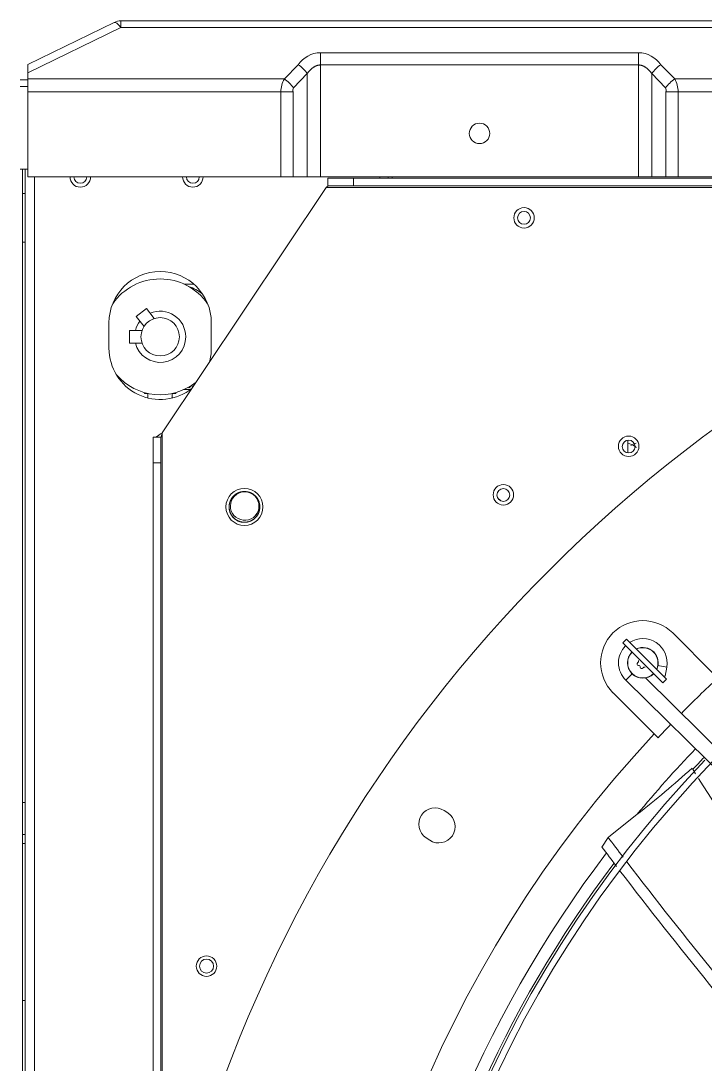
# Model space of a CAD drawing. Header units: millimetres. Extents: x 113490 to 142599, y -20467 to 115.
# Drawn here: x 125935.6 to 126203, y -10092.3 to -9684.5 of the extents above; entities that cross this region are included whole.
import ezdxf

# ---------------------------------------------------------------- set-up
doc = ezdxf.new("R2010")
doc.units = ezdxf.units.MM
doc.layers.add('DV3_0', color=7, linetype='Continuous')

msp = doc.modelspace()

# ---------------------------------------------------------------- linework, layer by layer
at = {"layer": 'DV3_0', "color": 7, "linetype": 'Continuous', "lineweight": 15}
for p, q in [((125938.24, -9701.49), (125972, -9685.09)), ((125974.62, -9684.49), (127089.86, -9684.49)), ((125938.24, -9704.81), (125938.24, -9701.49)), ((125938.24, -9707.21), (125938.24, -9704.81)), ((125935.24, -9707.49), (125938.24, -9707.49)), ((125938.24, -9712.24), (125938.24, -9707.21)), ((125938.24, -9745.49), (125938.24, -9712.24)), ((125935.24, -9742.49), (125938.24, -9742.49)), ((125936.24, -11906.49), (125936.24, -9742.49)), ((125937.24, -11906.49), (125937.24, -9742.49)), ((126037.22, -9745.49), (125938.24, -9745.49)), ((126041.99, -9745.49), (126037.22, -9745.49)), ((126041.99, -9745.49), (126047.51, -9745.49)), ((126052.68, -9745.49), (126047.51, -9745.49)), ((126052.68, -9745.49), (126177, -9745.49)), ((126055.58, -9748.99), (126055.58, -9745.99)), ((126055.58, -9745.99), (126065.58, -9745.99)), ((126065.58, -9745.99), (126998.9, -9745.99)), ((126065.58, -9745.99), (126065.58, -9748.99)), ((126080.64, -9745.99), (126080.64, -9745.49)), ((126182.16, -9745.49), (126177, -9745.49)), ((126182.16, -9745.49), (126187.69, -9745.49)), ((126192.46, -9745.49), (126187.69, -9745.49)), ((126277.22, -9745.49), (126192.46, -9745.49)), ((126054.84, -9749.59), (125990.84, -9845.59)), ((126055.58, -9749.17), (126055.58, -9748.99)), ((126065.58, -9748.99), (126055.58, -9748.99)), ((126065.58, -9748.99), (126998.9, -9748.99)), ((125937.24, -9751.98), (125936.24, -9751.98)), ((125937.24, -9770.98), (125936.24, -9770.98)), ((126003.08, -9787.36), (125999.3, -9787.36)), ((125980.67, -9800.04), (125984.62, -9796.98)), ((125987.64, -9800.87), (125984.62, -9796.98)), ((125970, -9812.49), (125970, -9802.49)), ((125980.67, -9800.04), (125983.69, -9803.93)), ((126010, -9802.49), (126010, -9812.49)), ((125978, -9810.49), (125978, -9805.49)), ((125982.92, -9805.49), (125978, -9805.49)), ((125978, -9810.49), (125982.92, -9810.49)), ((126001.05, -9827.74), (126001.3, -9827.98)), ((126002.3, -9826.98), (126001.3, -9827.98)), ((126002.29, -9826.99), (126002.86, -9827.56)), ((125983.84, -9829.77), (125983.84, -9830.12)), ((125985.26, -9830.12), (125983.84, -9830.12)), ((125985.24, -9830.12), (125985.24, -9831.92)), ((125996.16, -9830.12), (125994.73, -9830.12)), ((125994.76, -9831.92), (125994.76, -9830.12)), ((125996.16, -9830.12), (125996.16, -9829.77)), ((125999.3, -9828.62), (126001.82, -9828.62)), ((125987.24, -9847.26), (125990.24, -9847.26)), ((125987.24, -9857.26), (125987.24, -9847.26)), ((125990.24, -9847.26), (125990.41, -9847.26)), ((125990.24, -9847.26), (125990.24, -9857.26)), ((125990.84, -9845.59), (125990.41, -9847.26)), ((126172.85, -9853.37), (126172.85, -9848.41)), ((125990.24, -9857.26), (125987.24, -9857.26)), ((125987.24, -11847.85), (125987.24, -9857.26)), ((125990.24, -11847.85), (125990.24, -9857.26)), ((126206.46, -9939.88), (126190.35, -9923.77)), ((126172.32, -9926.24), (126170.91, -9927.66)), ((126186.46, -9943.22), (126170.91, -9927.66)), ((126172.32, -9926.24), (126187.88, -9941.8)), ((126187.4, -9940.7), (126188.04, -9937.09)), ((126172.01, -9942.2), (126514.44, -10279.87)), ((126518, -10274.95), (126179.7, -9941.35)), ((126182.72, -9939.88), (126183.21, -9939.96)), ((126186.46, -9943.22), (126187.88, -9941.8)), ((126186.64, -9940.57), (126187.4, -9940.7)), ((126167.02, -9947.1), (126183.13, -9963.22)), ((126183.13, -9963.22), (126184.62, -9964.71)), ((125936.24, -9989.98), (125937.24, -9989.98)), ((126102.47, -9994.13), (126101.06, -9993.19)), ((126176.39, -9994.73), (126166.04, -10002.89)), ((125937.24, -10002.48), (125936.24, -10002.48)), ((126166.04, -10002.89), (126165.11, -10003.65)), ((126093.95, -10003.83), (126095.36, -10004.78)), ((126165.11, -10003.65), (126162.66, -10007.43)), ((125937.24, -10067.48), (125936.24, -10067.48))]:
    msp.add_line(p, q, dxfattribs=at)
at = {"layer": 'DV3_0', "color": 7, "linetype": 'Continuous', "lineweight": 20}
for p, q in [((125974.62, -9687.14), (125974.62, -9684.49)), ((125938.24, -9704.81), (125974.62, -9687.14)), ((125974.62, -9687.14), (127089.86, -9687.14)), ((126177, -9696.95), (126052.68, -9696.95)), ((126052.68, -9701.73), (126052.68, -9696.95)), ((126177, -9701.73), (126177, -9696.95)), ((126043.93, -9701.62), (126038.55, -9707.21)), ((126052.68, -9701.73), (126052.68, -9745.49)), ((126177, -9701.73), (126052.68, -9701.73)), ((126177, -9701.73), (126177, -9745.49)), ((126191.13, -9707.21), (126185.74, -9701.62)), ((126047.51, -9705.11), (126042.13, -9710.7)), ((126047.51, -9705.11), (126047.51, -9745.49)), ((126182.16, -9705.11), (126182.16, -9745.49)), ((126187.55, -9710.7), (126182.16, -9705.11)), ((126038.55, -9707.21), (125938.24, -9707.21)), ((126278.55, -9707.21), (126191.13, -9707.21)), ((125935.24, -9710.09), (125938.24, -9710.09)), ((126037.22, -9712.24), (125938.24, -9712.24)), ((126041.99, -9712.24), (126037.22, -9712.24)), ((126037.22, -9712.24), (126037.22, -9745.49)), ((126041.99, -9712.24), (126041.99, -9745.49)), ((126187.69, -9712.24), (126192.46, -9712.24)), ((126187.69, -9745.49), (126187.69, -9712.24)), ((126277.22, -9712.24), (126192.46, -9712.24)), ((126192.46, -9745.49), (126192.46, -9712.24)), ((125940.84, -11903.49), (125940.84, -9745.49)), ((126075.84, -9745.99), (126075.84, -9745.49)), ((126079.16, -9745.99), (126079.16, -9745.49)), ((126054.84, -9749.59), (127009.64, -9749.59)), ((125990.84, -11862.07), (125990.84, -9845.59)), ((126184.59, -9936.48), (126188.04, -9937.09)), ((126174.47, -9939.71), (126172.01, -9942.2)), ((125937.24, -10006.08), (125936.24, -10006.08))]:
    msp.add_line(p, q, dxfattribs=at)
at = {"layer": 'DV3_0', "color": 7, "linetype": 'Continuous', "lineweight": 15}
for centre, radius in [((126114.84, -9728.49), 4), ((126132.24, -9761.49), 4), ((126132.25, -9761.49), 2.5), ((125990, -9807.99), 7.5), ((126173.14, -9850.79), 4), ((126173.14, -9850.89), 2.5), ((126022.95, -9874.49), 7.25), ((126124.16, -9869.74), 4), ((126124.16, -9869.84), 2.5), ((126008.13, -10053.99), 4), ((126008.15, -10053.99), 2.75)]:
    msp.add_circle(centre, radius, dxfattribs=at)
for centre, radius, start, end in [((125974.62, -9690.49), 6, 90, 115.9065), ((125958.79, -9745.49), 4, 180, 0), ((125958.79, -9745.49), 2.5, 180, 0), ((126002.79, -9745.49), 4, 180, 0), ((126002.79, -9745.49), 2.5, 180, 0), ((126058.12, -9754.47), 5.88, 115.5827, 123.9244), ((126532.24, -10288.99), 551.5, 105.4775, 164.5225), ((125990, -9802.49), 20, 0, 180), ((125990, -9807.99), 22.63, 34.8782, 145.1104), ((125990, -9807.99), 10, 0, 113.3134), ((125990, -9807.99), 10, 142.2684, 165.5225), ((125990, -9807.99), 10, 194.4775, 0), ((125990, -9812.49), 20, 180, 308.6858), ((125990, -9812.49), 20, 343.934, 0), ((125990, -9807.99), 22.63, 220.5417, 308.6028), ((126000.56, -9863.19), 20.1, 118.9231, 127.6082), ((126022.95, -9874.49), 6, 64.8963, 82.5227), ((126178.68, -9935.44), 16.5, 45, 225), ((126178.68, -9935.44), 9.5, 350, 122.8178), ((126178.68, -9935.44), 9.5, 135, 225.4011), ((126178.68, -9935.44), 6, 334.4712, 115.5288), ((126178.68, -9935.44), 5.91, 334.7712, 115.2288), ((126178.68, -9935.44), 6, 135, 315), ((126178.68, -9935.44), 5.91, 135, 315), ((126177.01, -9935.88), 0.6, 118.8618, 271.1382), ((126176.43, -9934.83), 0.6, 298.8788, 31.1212), ((126177.04, -9937.08), 0.6, 358.8788, 91.1212), ((126178.24, -9937.11), 0.6, 178.8617, 331.1383), ((126179.29, -9937.69), 0.6, 58.8788, 151.1212), ((126532.24, -10288.99), 475.39, 133.011, 135.4011), ((126532.24, -10288.99), 475.39, 136.1242, 136.989), ((126532.24, -10288.99), 477.5, 136.9802, 223.0198), ((126532.24, -10288.99), 456, 136.2282, 225.3442), ((126532.24, -10288.99), 453.5, 135.9912, 225.5589), ((126532.24, -10288.99), 457, 136.1594, 136.9627), ((125924.76, -9674.29), 407.44, 308.1421, 312.0989), ((126937.63, -9514.4), 872.25, 211.99842, 212.16586), ((126937.63, -9514.4), 872.25, 212.31442, 219.52465), ((126097.5, -9998.51), 6.4, 56.25, 236.25), ((126098.92, -9999.45), 6.4, 236.25, 56.25), ((127632.25, -8898.73), 1840.9, 217.03202, 217.32877), ((127696.48, -8843.21), 1921.39, 217.15391, 217.44204), ((126532.24, -10288.99), 457, 142.9934, 169.7123), ((127696.48, -8843.21), 1921.39, 217.51308, 220.85897), ((127632.25, -8898.73), 1840.9, 217.39011, 220.92007), ((126532.24, -10288.99), 346, 136.506, 225.3203), ((126532.24, -10288.99), 343.5, 135.6595, 225.6229)]:
    msp.add_arc(centre, radius, start, end, dxfattribs=at)
at = {"layer": 'DV3_0', "color": 7, "linetype": 'Continuous', "lineweight": 20}
for centre, radius, start, end in [((126052.93, -9707.93), 10.99, 91.315, 144.9259), ((126176.75, -9707.93), 10.99, 35.0742, 88.685), ((126046.55, -9712.01), 9.33, 149.0304, 181.427), ((126183.13, -9712.01), 9.33, 358.5724, 30.9701), ((126043.78, -9711.63), 1.89, 150.7542, 199.0007), ((126185.9, -9711.63), 1.89, 340.9987, 29.2464), ((126532.24, -10288.99), 461.75, 136.1456, 140.4114), ((126532.24, -10288.99), 461.75, 142.7915, 173.1384)]:
    msp.add_arc(centre, radius, start, end, dxfattribs=at)
for centre, major_axis, ratio, start_param, end_param in [((125974.62, -9690.49), (2.62, -5.4), 0.282676, 2.097861, 3.141593), ((125995.44, -9807.99), (0, 20.63), 0.922201, 5.661968, 5.975856), ((125995.44, -9807.99), (0, 20.63), 0.922201, 3.486779, 3.519379)]:
    msp.add_ellipse(centre, major_axis=major_axis, ratio=ratio, start_param=start_param, end_param=end_param, dxfattribs=at)
at = {"layer": 'DV3_0', "color": 7, "linetype": 'Continuous', "lineweight": 15}
for centre, major_axis, ratio, start_param, end_param in [((126043.93, -9705.11), (4.49, -4.33), 0.436952, 1.144952, 1.969202), ((126185.74, -9705.11), (-4.49, -4.33), 0.436952, 4.313983, 5.138233), ((126038.55, -9710.7), (4.49, -4.33), 0.436952, 1.144952, 1.969202), ((126191.13, -9710.7), (-4.49, -4.33), 0.436952, 4.313983, 5.138233), ((126122.39, -9874.99), (0, -3.5), 0.386711, 2.52776, 3.209277)]:
    msp.add_ellipse(centre, major_axis=major_axis, ratio=ratio, start_param=start_param, end_param=end_param, dxfattribs=at)
at = {"layer": 'DV3_0', "color": 7, "linetype": 'Continuous', "lineweight": 20}
for points, knots in [([(126052.68, -9701.73), (126052.63, -9701.73), (126052.53, -9701.73), (126052.39, -9701.74), (126052.24, -9701.75), (126052.09, -9701.77), (126051.95, -9701.79), (126051.8, -9701.82), (126051.65, -9701.85), (126051.5, -9701.89), (126051.35, -9701.94), (126051.2, -9701.99), (126051.05, -9702.05), (126050.9, -9702.11), (126050.74, -9702.18), (126050.58, -9702.26), (126050.42, -9702.35), (126050.26, -9702.44), (126050.1, -9702.54), (126049.93, -9702.65), (126049.76, -9702.77), (126049.59, -9702.89), (126049.42, -9703.03), (126049.24, -9703.18), (126049.06, -9703.34), (126048.88, -9703.51), (126048.69, -9703.7), (126048.5, -9703.89), (126048.31, -9704.1), (126048.11, -9704.33), (126047.91, -9704.57), (126047.71, -9704.83), (126047.58, -9705.01), (126047.51, -9705.11)], [0, 0, 0, 0, 0.024413, 0.048868, 0.073403, 0.098058, 0.122876, 0.147897, 0.173164, 0.198721, 0.224613, 0.250887, 0.277591, 0.304774, 0.33249, 0.360793, 0.38974, 0.419391, 0.449809, 0.481061, 0.513216, 0.546348, 0.580533, 0.615853, 0.652392, 0.69024, 0.729488, 0.770232, 0.812573, 0.856611, 0.902453, 0.950186, 1, 1, 1, 1]), ([(126182.16, -9705.11), (126182.1, -9705.01), (126181.96, -9704.83), (126181.76, -9704.57), (126181.57, -9704.33), (126181.37, -9704.1), (126181.18, -9703.89), (126180.99, -9703.7), (126180.8, -9703.51), (126180.62, -9703.34), (126180.44, -9703.18), (126180.26, -9703.03), (126180.09, -9702.89), (126179.92, -9702.77), (126179.75, -9702.65), (126179.58, -9702.54), (126179.42, -9702.44), (126179.26, -9702.35), (126179.1, -9702.26), (126178.94, -9702.18), (126178.78, -9702.11), (126178.63, -9702.05), (126178.48, -9701.99), (126178.32, -9701.94), (126178.17, -9701.89), (126178.02, -9701.85), (126177.88, -9701.82), (126177.73, -9701.79), (126177.58, -9701.77), (126177.44, -9701.75), (126177.29, -9701.74), (126177.15, -9701.73), (126177.05, -9701.73), (126177, -9701.73)], [0, 0, 0, 0, 0.049764, 0.097517, 0.143364, 0.187409, 0.229756, 0.270506, 0.309759, 0.347611, 0.384155, 0.419479, 0.453668, 0.486804, 0.518962, 0.550217, 0.580639, 0.610293, 0.639243, 0.667548, 0.695267, 0.722453, 0.749159, 0.775436, 0.80133, 0.82689, 0.85216, 0.877183, 0.902004, 0.92666, 0.951207, 0.975655, 1, 1, 1, 1])]:
    msp.add_open_spline(points, degree=3, knots=knots, dxfattribs=at)
at = {"layer": 'DV3_0', "color": 7, "linetype": 'Continuous', "lineweight": 15}
for points, knots in [([(126176.18, -9851.26), (126176.01, -9851.13), (126174.99, -9850.42), (126173.86, -9849.9), (126172.89, -9849.61)], [0.35476445, 0.35476445, 0.35476445, 0.35476445, 0.36956171, 0.43861961, 0.43861961, 0.43861961, 0.43861961]), ([(126021.49, -9879.41), (126020.13, -9879.09), (126018.93, -9878.21), (126017.51, -9875.84), (126017.27, -9874.37), (126017.86, -9871.67), (126018.68, -9870.44), (126020.93, -9868.81), (126022.34, -9868.42), (126023.73, -9868.54)], [0, 0, 0, 0, 0.25, 0.25, 0.5, 0.5, 0.75, 0.75, 1, 1, 1, 1]), ([(126025.5, -9869.06), (126026.74, -9869.71), (126027.71, -9870.8), (126028.75, -9873.39), (126028.76, -9874.86), (126027.79, -9877.47), (126026.8, -9878.58), (126024.31, -9879.78), (126022.81, -9879.89), (126021.49, -9879.41)], [0, 0, 0, 0, 0.25, 0.25, 0.5, 0.5, 0.75, 0.75, 1, 1, 1, 1]), ([(126182.96, -9939.71), (126183, -9939.75), (126183.08, -9939.83), (126183.17, -9939.92), (126183.21, -9939.96)], [0.94733907, 0.94733907, 0.94733907, 0.94733907, 0.97250001, 1, 1, 1, 1])]:
    msp.add_open_spline(points, degree=3, knots=knots, dxfattribs=at)
msp.add_open_spline([(126176.12, -9849.6), (126175.38, -9849.82), (126174.67, -9850.12), (126174, -9850.49)], degree=3, dxfattribs=at)
msp.add_rational_spline([(126028.5, -9872.19), (126027.17, -9868.99), (126023.73, -9868.54), (126020.3, -9868.09), (126018.19, -9870.84), (126016.08, -9873.59), (126017.41, -9876.79), (126018.74, -9879.99), (126022.17, -9880.44), (126025.61, -9880.89), (126027.72, -9878.14), (126029.82, -9875.39), (126028.5, -9872.19), (126027.17, -9868.99), (126023.73, -9868.54), (126020.3, -9868.09), (126018.19, -9870.84), (126016.08, -9873.59), (126017.41, -9876.79), (126018.74, -9879.99), (126022.17, -9880.44), (126025.61, -9880.89), (126027.72, -9878.14), (126029.82, -9875.39), (126028.5, -9872.19), (126027.61, -9870.04), (126025.5, -9869.06)], [1, 0.866025403784, 1, 0.866025403784, 1, 0.866025403784, 1, 0.866025403784, 1, 0.866025403784, 1, 0.866025403784, 1, 0.866025403784, 1, 0.866025403784, 1, 0.866025403784, 1, 0.866025403784, 1, 0.866025403784, 1, 0.866025403784, 1, 0.90591222949, 0.943976505854], degree=2, knots=[0.94372108, 0.94372108, 0.94372108, 0.9481517, 0.9481517, 0.95258231, 0.95258231, 0.95701293, 0.95701293, 0.96144354, 0.96144354, 0.96587416, 0.96587416, 0.97030477, 0.97030477, 0.97473539, 0.97473539, 0.979166, 0.979166, 0.98359662, 0.98359662, 0.98802723, 0.98802723, 0.99245785, 0.99245785, 0.99688846, 0.99688846, 1, 1, 1], dxfattribs=at)

doc.saveas('drawing.dxf')
